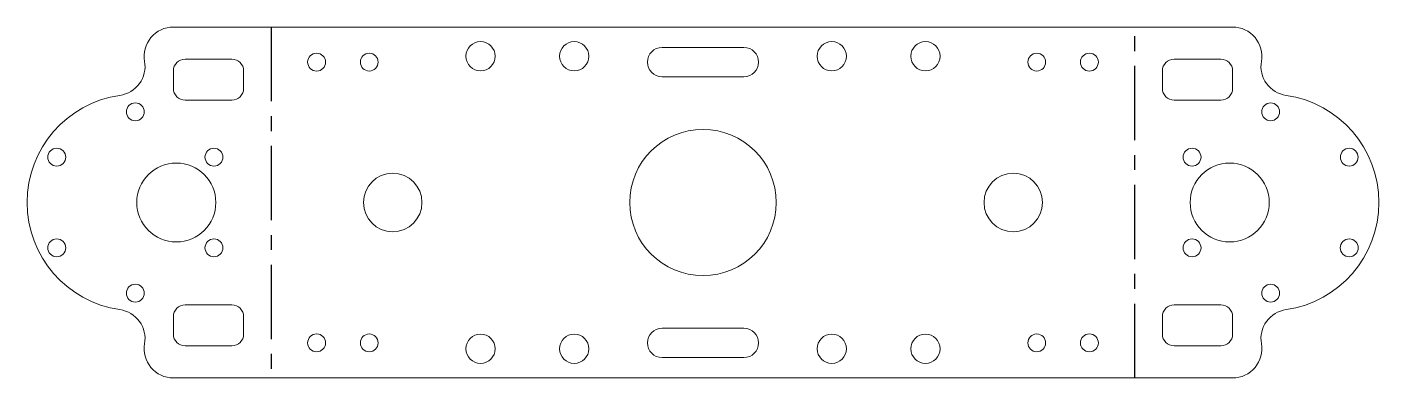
# Model space of a CAD drawing. Header units: millimetres. Extents: x -115 to 115, y -30 to 30.
import ezdxf

# ---------------------------------------------------------------- set-up
doc = ezdxf.new("R2010")
doc.units = ezdxf.units.MM
doc.linetypes.add('CENTERX2', pattern=[20.32, 12.7, -2.54, 2.54, -2.54])

msp = doc.modelspace()

# ---------------------------------------------------------------- linework, layer by layer
at = {"color": 7, "linetype": 'Continuous', "lineweight": 15}
for p, q in [((-90.46, 30), (90.46, 30)), ((7, 26.5), (-7, 26.5)), ((-88.46, 24.5), (-80.46, 24.5)), ((80.46, 24.5), (88.46, 24.5)), ((-90.46, 19.5), (-90.46, 22.5)), ((-78.46, 22.5), (-78.46, 19.5)), ((7, 21.5), (-7, 21.5)), ((78.46, 19.5), (78.46, 22.5)), ((90.46, 22.5), (90.46, 19.5)), ((-80.46, 17.5), (-88.46, 17.5)), ((88.46, 17.5), (80.46, 17.5)), ((-88.46, -17.5), (-80.46, -17.5)), ((80.46, -17.5), (88.46, -17.5)), ((-90.46, -22.5), (-90.46, -19.5)), ((-78.46, -19.5), (-78.46, -22.5)), ((78.46, -22.5), (78.46, -19.5)), ((90.46, -19.5), (90.46, -22.5)), ((7, -21.5), (-7, -21.5)), ((-80.46, -24.5), (-88.46, -24.5)), ((88.46, -24.5), (80.46, -24.5)), ((7, -26.5), (-7, -26.5)), ((90.46, -30), (-90.46, -30))]:
    msp.add_line(p, q, dxfattribs=at)
at = {"color": 7, "linetype": 'CENTERX2'}
for p, q in [((-73.73, 30), (-73.73, -30)), ((73.73, -30), (73.73, 30))]:
    msp.add_line(p, q, dxfattribs=at)
at = {"color": 7, "linetype": 'Continuous', "lineweight": 15}
for centre, radius in [((-66, 24), 1.53), ((-57, 24), 1.52), ((-38, 25), 2.5), ((-22, 25), 2.5), ((22, 25), 2.5), ((38, 25), 2.5), ((57, 24), 1.52), ((66, 24), 1.53), ((-96.96, 15.5), 1.53), ((96.96, 15.5), 1.52), ((0, 0), 12.5), ((-110.38, 7.75), 1.53), ((-83.53, 7.75), 1.53), ((83.53, 7.75), 1.53), ((110.38, 7.75), 1.52), ((-89.96, 0), 6.75), ((-53, 0), 5), ((53, 0), 5), ((89.96, 0), 6.75), ((-110.38, -7.75), 1.53), ((-83.53, -7.75), 1.53), ((83.53, -7.75), 1.53), ((110.38, -7.75), 1.53), ((-96.96, -15.5), 1.53), ((96.96, -15.5), 1.52), ((-66, -24), 1.53), ((-57, -24), 1.52), ((-38, -25), 2.5), ((-22, -25), 2.5), ((22, -25), 2.5), ((38, -25), 2.5), ((57, -24), 1.52), ((66, -24), 1.53)]:
    msp.add_circle(centre, radius, dxfattribs=at)
for centre, radius, start, end in [((-90.46, 25), 5, 90, 190.0184), ((90.46, 25), 5, 349.9816, 90), ((-7, 24), 2.5, 90, 270), ((7, 24), 2.5, 270, 90), ((-100.3, 23.26), 5, 278.1895, 10.0184), ((-88.46, 22.5), 2, 90, 180), ((-80.46, 22.5), 2, 0, 90), ((80.46, 22.5), 2, 90, 180), ((88.46, 22.5), 2, 0, 90), ((100.3, 23.26), 5, 169.9816, 261.8105), ((-88.46, 19.5), 2, 180, 270), ((-80.46, 19.5), 2, 270, 0), ((80.46, 19.5), 2, 180, 270), ((88.46, 19.5), 2, 270, 0), ((-96.96, 0), 18.5, 98.1895, 261.8105), ((96.96, 0), 18.5, 278.1895, 81.8105), ((-100.3, -23.26), 5, 349.9816, 81.8105), ((-88.46, -19.5), 2, 90, 180), ((-80.46, -19.5), 2, 0, 90), ((80.46, -19.5), 2, 90, 180), ((88.46, -19.5), 2, 0, 90), ((100.3, -23.26), 5, 98.1895, 190.0184), ((-88.46, -22.5), 2, 180, 270), ((-80.46, -22.5), 2, 270, 0), ((-7, -24), 2.5, 90, 270), ((7, -24), 2.5, 270, 90), ((80.46, -22.5), 2, 180, 270), ((88.46, -22.5), 2, 270, 0), ((-90.46, -25), 5, 169.9816, 270), ((90.46, -25), 5, 270, 10.0184)]:
    msp.add_arc(centre, radius, start, end, dxfattribs=at)

doc.saveas('drawing.dxf')
